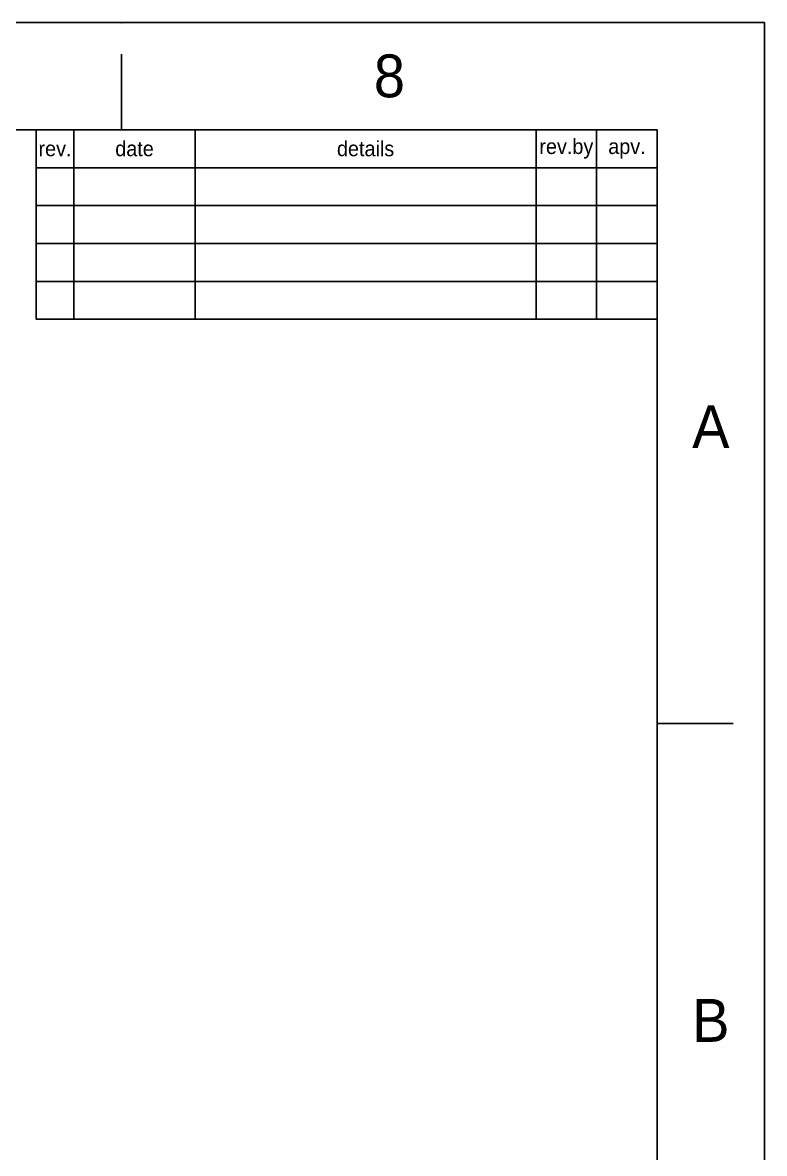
# Model space of a CAD drawing. Extents: x 9520 to 10292, y -16148 to -15602.
# Drawn here: x 10165 to 10292.2, y -15796.2 to -15602.3 of the extents above; entities that cross this region are included whole.
import ezdxf

# ---------------------------------------------------------------- set-up
doc = ezdxf.new("R2010")
doc.units = 0
doc.header["$MEASUREMENT"] = 0
doc.layers.get('0').update_dxf_attribs({"linetype": 'CONTINUOUS'})
doc.layers.add('FORM', color=7, linetype='CONTINUOUS')
doc.layers.add('TEXT', color=2, linetype='CONTINUOUS')
doc.styles.get("Standard").update_dxf_attribs({"font": 'Gulim.ttf'})

msp = doc.modelspace()

# ---------------------------------------------------------------- linework, layer by layer
for p, q in [((10181.94, -15620.66), (10181.94, -15607.67)), ((10273.83, -15620.66), (9538.7, -15620.66)), ((10273.83, -16129.74), (10273.83, -15620.66)), ((10273.83, -15722.48), (10286.82, -15722.48))]:
    msp.add_line(p, q)
msp.add_lwpolyline([(9520.32, -15602.28), (10292.2, -15602.28), (10292.2, -16148.12), (9520.32, -16148.12)], close=True)
for p in [(10181.94, -15602.28), (10273.83, -15722.48)]:
    msp.add_point(p)
at = {"layer": 'FORM'}
for p, q in [((10167.26, -15620.66), (10167.26, -15653.15)), ((10173.76, -15620.66), (10173.76, -15653.15)), ((10194.55, -15620.66), (10194.55, -15653.15)), ((10253.03, -15620.66), (10253.03, -15653.15)), ((10263.43, -15620.66), (10263.43, -15653.15)), ((10273.83, -15627.16), (10167.26, -15627.16)), ((10273.83, -15633.66), (10167.26, -15633.66)), ((10273.83, -15640.16), (10167.26, -15640.16)), ((10273.83, -15646.65), (10167.26, -15646.65)), ((10273.83, -15653.15), (10167.26, -15653.15))]:
    msp.add_line(p, q, dxfattribs=at)

# ---------------------------------------------------------------- texts
at = {"char_height": 7.35, "attachment_point": 5}
for s, width, insert in [('8', 64.98, (10227.88, -15611.47)), ('A', 12.996, (10283.02, -15671.57)), ('B', 12.996, (10283.02, -15773.38))]:
    msp.add_mtext_dynamic_manual_height_columns(s, width=width, gutter_width=16.25, heights=[0], dxfattribs=dict(at, insert=insert))
at = {"layer": 'TEXT', "char_height": 2.599, "attachment_point": 5}
for s, width, insert in [('date', 20.7936, (10184.15, -15623.91)), ('details', 58.482, (10223.79, -15623.91)), ('rev.by', 10.3968, (10258.23, -15623.91)), ('rev.', 6.498, (10170.51, -15623.91)), ('apv.', 10.3968, (10268.63, -15623.91))]:
    msp.add_mtext_dynamic_manual_height_columns(s, width=width, gutter_width=16.25, heights=[0], dxfattribs=dict(at, insert=insert))

doc.saveas('drawing.dxf')
